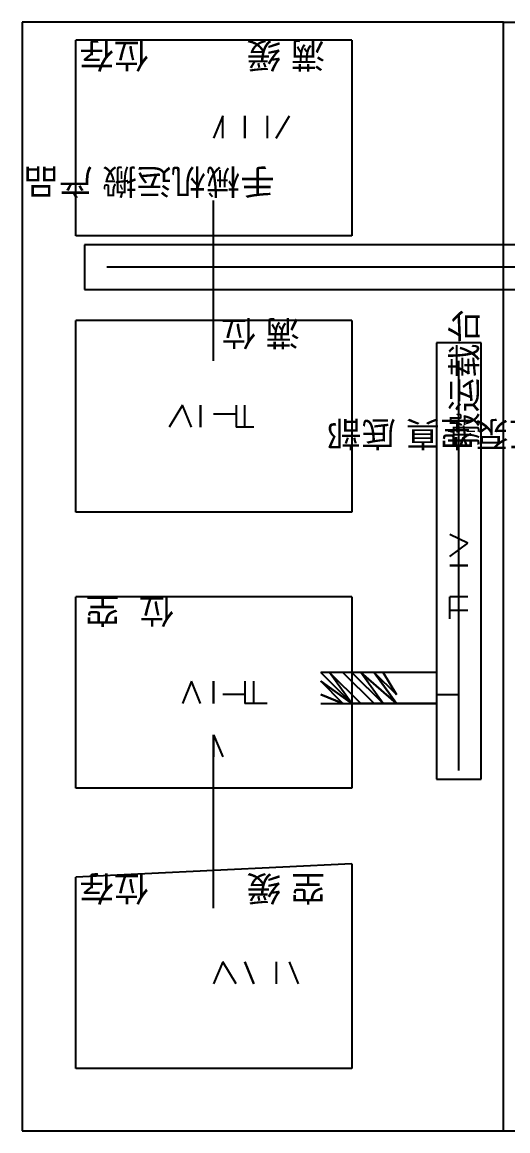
# Model space of a CAD drawing. Header units: millimetres. Extents: x 5 to 415, y 48 to 251.
# Drawn here: x 165.1 to 167.022, y 174.89 to 179.282 of the extents above; entities that cross this region are included whole.
import ezdxf

# ---------------------------------------------------------------- set-up
doc = ezdxf.new("R2010")
doc.units = ezdxf.units.MM
doc.layers.add('P', color=7, linetype='Continuous')
doc.layers.add('T', color=7, linetype='Continuous')

msp = doc.modelspace()

# ---------------------------------------------------------------- linework, layer by layer
at = {"layer": 'P'}
for points in [[(167.005, 179.282), (165.1, 179.282)], [(165.1, 179.282), (165.1, 174.89)], [(167.005, 174.89), (167.005, 179.282)], [(167.005, 179.282), (168.099, 179.282)], [(165.312, 178.435), (165.312, 179.211)], [(166.405, 179.211), (165.312, 179.211)], [(166.405, 179.211), (166.405, 178.435)], [(165.894, 178.911), (165.858, 178.823)], [(165.894, 178.823), (165.894, 178.911)], [(165.982, 178.911), (165.982, 178.823)], [(165.982, 178.823), (165.982, 178.911)], [(166.07, 178.911), (166.07, 178.823)], [(166.105, 178.823), (166.158, 178.911)], [(165.858, 177.941), (165.858, 178.576)], [(166.405, 178.435), (165.312, 178.435)], [(165.347, 178.4), (165.347, 178.223)], [(167.852, 178.4), (165.347, 178.4)], [(167.799, 178.312), (165.435, 178.312)], [(165.347, 178.223), (167.852, 178.223)], [(165.312, 177.341), (165.312, 178.1)], [(166.405, 178.1), (165.312, 178.1)], [(166.405, 178.1), (166.405, 177.341)], [(166.917, 178.012), (166.74, 178.012)], [(166.74, 178.012), (166.74, 176.283)], [(166.917, 176.283), (166.917, 178.012)], [(166.829, 176.318), (166.829, 177.941)], [(165.735, 177.765), (165.682, 177.677)], [(165.77, 177.677), (165.735, 177.765)], [(165.806, 177.765), (165.806, 177.677)], [(165.806, 177.677), (165.806, 177.765)], [(165.947, 177.765), (165.947, 177.677)], [(165.982, 177.677), (165.982, 177.765)], [(165.947, 177.729), (165.858, 177.729)], [(166.017, 177.677), (165.947, 177.677)], [(166.405, 177.341), (165.312, 177.341)], [(166.864, 177.218), (166.793, 177.253)], [(166.793, 177.165), (166.864, 177.218)], [(166.864, 177.13), (166.793, 177.13)], [(166.793, 177.13), (166.864, 177.13)], [(166.829, 177.006), (166.829, 177.094)], [(165.312, 176.248), (165.312, 177.006)], [(166.405, 177.006), (165.312, 177.006)], [(166.405, 177.006), (166.405, 176.248)], [(166.793, 176.918), (166.793, 177.006)], [(166.864, 177.006), (166.793, 177.006)], [(166.793, 176.953), (166.864, 176.953)], [(166.74, 176.706), (166.282, 176.706)], [(166.405, 176.583), (166.282, 176.706)], [(166.282, 176.706), (166.405, 176.583)], [(166.405, 176.583), (166.282, 176.706)], [(166.282, 176.706), (166.405, 176.583)], [(166.405, 176.583), (166.282, 176.706)], [(166.282, 176.706), (166.405, 176.583)], [(166.405, 176.583), (166.317, 176.706)], [(166.317, 176.706), (166.441, 176.583)], [(166.441, 176.583), (166.317, 176.706)], [(166.317, 176.706), (166.441, 176.583)], [(166.441, 176.583), (166.317, 176.706)], [(166.317, 176.706), (166.441, 176.583)], [(166.441, 176.583), (166.317, 176.706)], [(166.317, 176.706), (166.441, 176.583)], [(166.441, 176.583), (166.317, 176.706)], [(166.317, 176.706), (166.441, 176.583)], [(166.441, 176.583), (166.317, 176.706)], [(166.317, 176.706), (166.441, 176.583)], [(166.441, 176.583), (166.317, 176.706)], [(166.317, 176.706), (166.441, 176.583)], [(166.441, 176.583), (166.317, 176.706)], [(166.317, 176.706), (166.441, 176.583)], [(166.441, 176.583), (166.317, 176.706)], [(166.317, 176.706), (166.441, 176.583)], [(166.441, 176.583), (166.317, 176.706)], [(166.317, 176.706), (166.441, 176.583)], [(166.441, 176.583), (166.317, 176.706)], [(166.317, 176.706), (166.441, 176.583)], [(166.441, 176.583), (166.317, 176.706)], [(166.317, 176.706), (166.441, 176.583)], [(166.441, 176.583), (166.317, 176.706)], [(166.317, 176.706), (166.441, 176.583)], [(166.441, 176.583), (166.317, 176.706)], [(166.317, 176.706), (166.441, 176.583)], [(166.441, 176.583), (166.317, 176.706)], [(166.317, 176.706), (166.441, 176.583)], [(166.441, 176.583), (166.317, 176.706)], [(166.317, 176.706), (166.441, 176.583)], [(166.441, 176.583), (166.317, 176.706)], [(166.317, 176.706), (166.441, 176.583)], [(166.441, 176.583), (166.317, 176.706)], [(166.317, 176.706), (166.441, 176.583)], [(166.441, 176.583), (166.317, 176.706)], [(166.317, 176.706), (166.441, 176.583)], [(166.441, 176.583), (166.317, 176.706)], [(166.493, 176.583), (166.37, 176.706)], [(166.37, 176.706), (166.493, 176.583)], [(166.493, 176.583), (166.37, 176.706)], [(166.37, 176.706), (166.493, 176.583)], [(166.493, 176.583), (166.37, 176.706)], [(166.37, 176.706), (166.493, 176.583)], [(166.493, 176.583), (166.37, 176.706)], [(166.37, 176.706), (166.493, 176.583)], [(166.493, 176.583), (166.37, 176.706)], [(166.37, 176.706), (166.493, 176.583)], [(166.493, 176.583), (166.37, 176.706)], [(166.37, 176.706), (166.493, 176.583)], [(166.493, 176.583), (166.37, 176.706)], [(166.37, 176.706), (166.493, 176.583)], [(166.493, 176.583), (166.37, 176.706)], [(166.37, 176.706), (166.493, 176.583)], [(166.493, 176.583), (166.37, 176.706)], [(166.37, 176.706), (166.493, 176.583)], [(166.493, 176.583), (166.37, 176.706)], [(166.37, 176.706), (166.493, 176.583)], [(166.493, 176.583), (166.37, 176.706)], [(166.37, 176.706), (166.493, 176.583)], [(166.493, 176.583), (166.37, 176.706)], [(166.37, 176.706), (166.493, 176.583)], [(166.493, 176.583), (166.37, 176.706)], [(166.37, 176.706), (166.493, 176.583)], [(166.493, 176.583), (166.37, 176.706)], [(166.37, 176.706), (166.493, 176.583)], [(166.493, 176.583), (166.37, 176.706)], [(166.37, 176.706), (166.493, 176.583)], [(166.493, 176.583), (166.37, 176.706)], [(166.37, 176.706), (166.493, 176.583)], [(166.493, 176.583), (166.37, 176.706)], [(166.37, 176.706), (166.493, 176.583)], [(166.493, 176.583), (166.37, 176.706)], [(166.37, 176.706), (166.493, 176.583)], [(166.493, 176.583), (166.37, 176.706)], [(166.37, 176.706), (166.493, 176.583)], [(166.529, 176.583), (166.405, 176.706)], [(166.405, 176.706), (166.529, 176.583)], [(166.529, 176.583), (166.405, 176.706)], [(166.405, 176.706), (166.529, 176.583)], [(166.529, 176.583), (166.405, 176.706)], [(166.405, 176.706), (166.529, 176.583)], [(166.529, 176.583), (166.405, 176.706)], [(166.405, 176.706), (166.529, 176.583)], [(166.529, 176.583), (166.405, 176.706)], [(166.405, 176.706), (166.529, 176.583)], [(166.529, 176.583), (166.405, 176.706)], [(166.405, 176.706), (166.529, 176.583)], [(166.529, 176.583), (166.405, 176.706)], [(166.405, 176.706), (166.529, 176.583)], [(166.529, 176.583), (166.405, 176.706)], [(166.405, 176.706), (166.529, 176.583)], [(166.529, 176.583), (166.405, 176.706)], [(166.405, 176.706), (166.529, 176.583)], [(166.529, 176.583), (166.405, 176.706)], [(166.405, 176.706), (166.529, 176.583)], [(166.529, 176.583), (166.405, 176.706)], [(166.405, 176.706), (166.529, 176.583)], [(166.529, 176.583), (166.405, 176.706)], [(166.405, 176.706), (166.529, 176.583)], [(166.529, 176.583), (166.405, 176.706)], [(166.405, 176.706), (166.529, 176.583)], [(166.529, 176.583), (166.405, 176.706)], [(166.405, 176.706), (166.529, 176.583)], [(166.529, 176.583), (166.405, 176.706)], [(166.405, 176.706), (166.529, 176.583)], [(166.529, 176.583), (166.405, 176.706)], [(166.405, 176.706), (166.529, 176.583)], [(166.529, 176.583), (166.405, 176.706)], [(166.405, 176.706), (166.529, 176.583)], [(166.529, 176.583), (166.405, 176.706)], [(166.405, 176.706), (166.529, 176.583)], [(166.529, 176.583), (166.405, 176.706)], [(166.405, 176.706), (166.529, 176.583)], [(166.529, 176.583), (166.441, 176.706)], [(166.441, 176.706), (166.582, 176.583)], [(166.582, 176.583), (166.441, 176.706)], [(166.441, 176.706), (166.582, 176.583)], [(166.582, 176.583), (166.441, 176.706)], [(166.441, 176.706), (166.582, 176.583)], [(166.582, 176.583), (166.441, 176.706)], [(166.441, 176.706), (166.582, 176.583)], [(166.582, 176.583), (166.441, 176.706)], [(166.441, 176.706), (166.582, 176.583)], [(166.582, 176.583), (166.441, 176.706)], [(166.441, 176.706), (166.582, 176.583)], [(166.582, 176.583), (166.441, 176.706)], [(166.441, 176.706), (166.582, 176.583)], [(166.582, 176.583), (166.441, 176.706)], [(166.441, 176.706), (166.582, 176.583)], [(166.582, 176.583), (166.441, 176.706)], [(166.441, 176.706), (166.582, 176.583)], [(166.582, 176.583), (166.441, 176.706)], [(166.441, 176.706), (166.582, 176.583)], [(166.582, 176.583), (166.441, 176.706)], [(166.441, 176.706), (166.582, 176.583)], [(166.582, 176.583), (166.441, 176.706)], [(166.441, 176.706), (166.582, 176.583)], [(166.582, 176.583), (166.441, 176.706)], [(166.441, 176.706), (166.582, 176.583)], [(166.582, 176.583), (166.441, 176.706)], [(166.441, 176.706), (166.582, 176.583)], [(166.582, 176.583), (166.441, 176.706)], [(166.441, 176.706), (166.582, 176.583)], [(166.582, 176.583), (166.441, 176.706)], [(166.441, 176.706), (166.582, 176.583)], [(166.582, 176.583), (166.441, 176.706)], [(166.441, 176.706), (166.582, 176.583)], [(166.582, 176.583), (166.441, 176.706)], [(166.441, 176.706), (166.582, 176.583)], [(166.582, 176.583), (166.441, 176.706)], [(166.441, 176.706), (166.582, 176.583)], [(166.582, 176.583), (166.493, 176.706)], [(166.493, 176.706), (166.582, 176.583)], [(166.582, 176.583), (166.493, 176.706)], [(166.493, 176.706), (166.582, 176.583)], [(166.582, 176.618), (166.493, 176.706)], [(166.493, 176.706), (166.582, 176.618)], [(166.582, 176.618), (166.493, 176.706)], [(166.493, 176.706), (166.582, 176.618)], [(166.582, 176.618), (166.493, 176.706)], [(166.493, 176.706), (166.582, 176.618)], [(166.582, 176.618), (166.493, 176.706)], [(166.493, 176.706), (166.582, 176.618)], [(166.582, 176.618), (166.493, 176.706)], [(166.493, 176.706), (166.582, 176.618)], [(166.582, 176.618), (166.493, 176.706)], [(166.493, 176.706), (166.582, 176.618)], [(166.582, 176.618), (166.493, 176.706)], [(166.493, 176.706), (166.582, 176.618)], [(166.582, 176.618), (166.493, 176.706)], [(166.493, 176.706), (166.582, 176.618)], [(166.582, 176.618), (166.493, 176.706)], [(166.493, 176.706), (166.582, 176.618)], [(166.582, 176.618), (166.493, 176.706)], [(166.493, 176.706), (166.582, 176.618)], [(166.582, 176.618), (166.493, 176.706)], [(166.493, 176.706), (166.582, 176.618)], [(166.582, 176.618), (166.493, 176.706)], [(166.493, 176.706), (166.582, 176.618)], [(166.582, 176.618), (166.493, 176.706)], [(166.493, 176.706), (166.582, 176.618)], [(166.582, 176.618), (166.493, 176.706)], [(166.493, 176.706), (166.582, 176.618)], [(166.582, 176.618), (166.493, 176.706)], [(166.493, 176.706), (166.582, 176.618)], [(166.582, 176.618), (166.493, 176.706)], [(166.493, 176.706), (166.582, 176.618)], [(166.582, 176.618), (166.493, 176.706)], [(166.493, 176.706), (166.582, 176.618)], [(166.582, 176.618), (166.529, 176.706)], [(166.529, 176.706), (166.582, 176.618)], [(166.582, 176.618), (166.529, 176.706)], [(166.529, 176.706), (166.582, 176.618)], [(165.77, 176.671), (165.735, 176.583)], [(165.806, 176.583), (165.77, 176.671)], [(165.858, 176.671), (165.858, 176.583)], [(165.858, 176.583), (165.858, 176.671)], [(165.982, 176.671), (165.982, 176.583)], [(166.017, 176.583), (166.017, 176.671)], [(166.37, 176.583), (166.282, 176.671)], [(166.282, 176.671), (166.37, 176.583)], [(166.37, 176.583), (166.282, 176.671)], [(166.282, 176.671), (166.37, 176.583)], [(166.37, 176.583), (166.282, 176.671)], [(166.282, 176.671), (166.37, 176.583)], [(166.37, 176.583), (166.282, 176.671)], [(166.282, 176.671), (166.37, 176.583)], [(166.405, 176.583), (166.282, 176.671)], [(166.282, 176.671), (166.405, 176.583)], [(166.405, 176.583), (166.282, 176.671)], [(166.282, 176.671), (166.405, 176.583)], [(166.405, 176.583), (166.282, 176.671)], [(166.282, 176.671), (166.405, 176.583)], [(166.405, 176.583), (166.282, 176.671)], [(166.282, 176.671), (166.405, 176.583)], [(166.405, 176.583), (166.282, 176.671)], [(166.282, 176.671), (166.405, 176.583)], [(166.405, 176.583), (166.282, 176.671)], [(166.282, 176.671), (166.405, 176.583)], [(166.405, 176.583), (166.282, 176.671)], [(166.282, 176.671), (166.405, 176.583)], [(166.405, 176.583), (166.282, 176.671)], [(166.282, 176.671), (166.405, 176.583)], [(166.405, 176.583), (166.282, 176.671)], [(166.282, 176.671), (166.405, 176.583)], [(166.405, 176.583), (166.282, 176.671)], [(166.282, 176.671), (166.405, 176.583)], [(166.405, 176.583), (166.282, 176.671)], [(166.282, 176.671), (166.405, 176.583)], [(166.405, 176.583), (166.282, 176.671)], [(166.282, 176.671), (166.405, 176.583)], [(166.405, 176.583), (166.282, 176.671)], [(166.282, 176.671), (166.405, 176.583)], [(166.405, 176.583), (166.282, 176.671)], [(166.282, 176.671), (166.405, 176.583)], [(166.405, 176.583), (166.282, 176.671)], [(166.282, 176.671), (166.405, 176.583)], [(166.405, 176.583), (166.282, 176.671)], [(165.982, 176.618), (165.894, 176.618)], [(166.37, 176.583), (166.282, 176.618)], [(166.282, 176.618), (166.37, 176.583)], [(166.37, 176.583), (166.282, 176.618)], [(166.282, 176.618), (166.37, 176.583)], [(166.37, 176.583), (166.282, 176.618)], [(166.282, 176.618), (166.37, 176.583)], [(166.37, 176.583), (166.282, 176.618)], [(166.282, 176.618), (166.37, 176.583)], [(166.37, 176.583), (166.282, 176.618)], [(166.282, 176.618), (166.37, 176.583)], [(166.37, 176.583), (166.282, 176.618)], [(166.282, 176.618), (166.37, 176.583)], [(166.37, 176.583), (166.282, 176.618)], [(166.282, 176.618), (166.37, 176.583)], [(166.37, 176.583), (166.282, 176.618)], [(166.282, 176.618), (166.37, 176.583)], [(166.37, 176.583), (166.282, 176.618)], [(166.282, 176.618), (166.37, 176.583)], [(166.37, 176.583), (166.282, 176.618)], [(166.282, 176.618), (166.37, 176.583)], [(166.37, 176.583), (166.282, 176.618)], [(166.282, 176.618), (166.37, 176.583)], [(166.37, 176.583), (166.282, 176.618)], [(166.282, 176.618), (166.37, 176.583)], [(166.37, 176.583), (166.282, 176.618)], [(166.282, 176.618), (166.37, 176.583)], [(166.37, 176.583), (166.282, 176.618)], [(166.282, 176.618), (166.37, 176.583)], [(166.37, 176.583), (166.282, 176.618)], [(166.282, 176.618), (166.37, 176.583)], [(166.74, 176.618), (166.829, 176.618)], [(166.07, 176.583), (165.982, 176.583)], [(166.282, 176.583), (166.74, 176.583)], [(166.74, 176.583), (166.405, 176.583)], [(165.858, 175.772), (165.858, 176.459)], [(165.858, 176.459), (165.858, 176.371)], [(165.858, 176.459), (165.894, 176.371)], [(166.74, 176.283), (166.917, 176.283)], [(166.405, 176.248), (165.312, 176.248)], [(166.405, 175.948), (165.312, 175.895)], [(166.405, 175.948), (166.405, 175.137)], [(165.312, 175.137), (165.312, 175.895)], [(165.894, 175.56), (165.858, 175.472)], [(165.947, 175.472), (165.894, 175.56)], [(165.982, 175.56), (166.017, 175.472)], [(166.017, 175.472), (165.982, 175.56)], [(166.105, 175.56), (166.105, 175.472)], [(166.194, 175.472), (166.158, 175.56)], [(166.405, 175.137), (165.312, 175.137)], [(165.1, 174.89), (167.005, 174.89)], [(167.005, 174.89), (168.099, 174.89)]]:
    msp.add_lwpolyline(points, dxfattribs=at)

# ---------------------------------------------------------------- texts
at = {"layer": 'T', "char_height": 0.1, "attachment_point": 1}
for s, insert, rotation in [('{\\fArial|b0|i0|c0|p18;位存}', (165.6, 179.1), 180), ('{\\fArial|b0|i0|c0|p18;满 缓}', (166.3, 179.1), 180), ('{\\fArial|b0|i0|c0|p18;手械机运搬 产品}', (166.1, 178.6), 180), ('{\\fArial|b0|i0|c0|p18;满 位}', (166.2, 178), 180), ('{\\fArial|b0|i0|c0|p18;搬运载台}', (166.8, 177.6), 90), ('{\\fArial|b0|i0|c0|p18;域区泵空真 底部}', (167.3, 177.6), 180), ('{\\fArial|b0|i0|c0|p18;位  空}', (165.7, 176.9), 180), ('{\\fArial|b0|i0|c0|p18;位存}', (165.6, 175.8), 180), ('{\\fArial|b0|i0|c0|p18;空 缓}', (166.3, 175.8), 180)]:
    msp.add_mtext(s, dxfattribs=dict(at, insert=insert, rotation=rotation))

doc.saveas('drawing.dxf')
